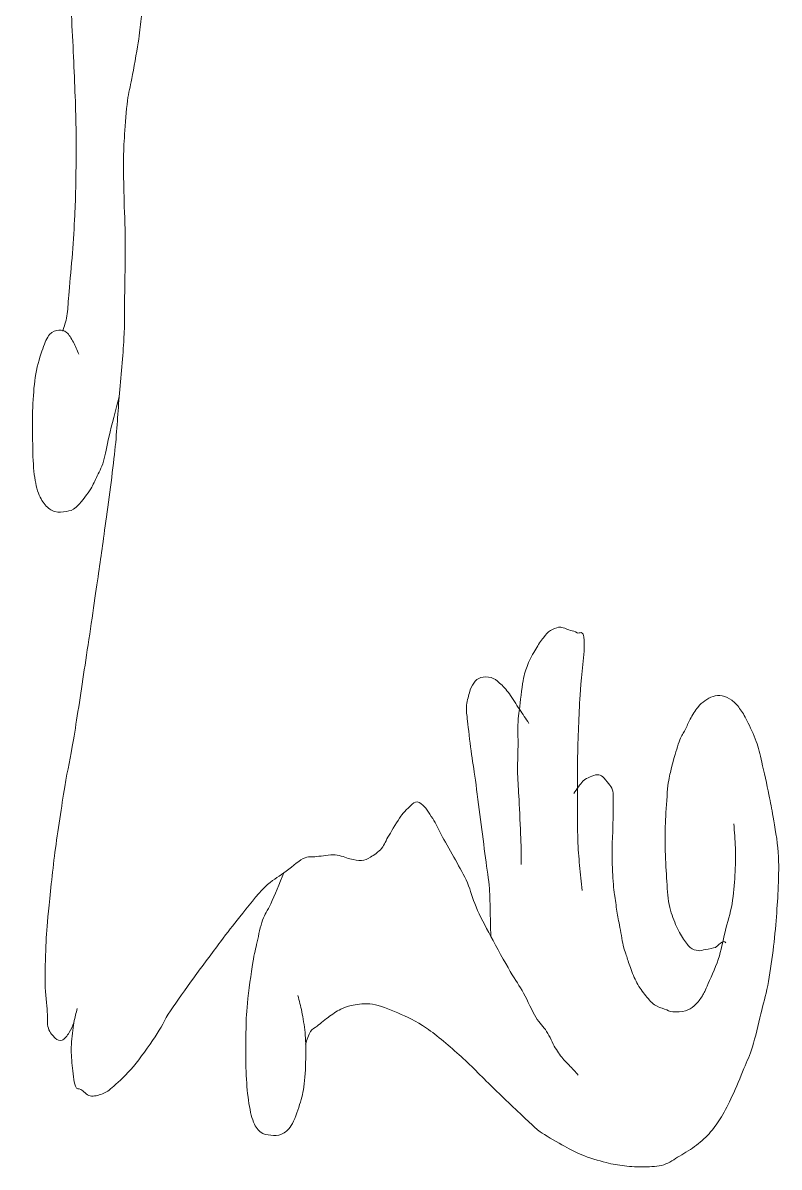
# Model space of a CAD drawing. Header units: millimetres. Extents: x -244 to 210, y -105 to 169.
# Drawn here: x -65.27 to -47.14, y 30.7 to 58.15 of the extents above; entities that cross this region are included whole.
import ezdxf

# ---------------------------------------------------------------- set-up
doc = ezdxf.new("R2010")
doc.units = ezdxf.units.MM
doc.header["$MEASUREMENT"] = 0
doc.layers.add('Camada 1', color=7, linetype='Continuous')

msp = doc.modelspace()

# ---------------------------------------------------------------- linework, layer by layer
at = {"layer": 'Camada 1', "color": 250, "lineweight": 9}
for points, knots in [([(-63.4919, 81.3057), (-63.4513, 81.1402), (-63.524, 80.6637), (-63.527, 80.5458), (-63.527, 80.5458), (-63.53, 80.4279), (-63.5404, 80.0479), (-63.5448, 79.8383), (-63.5448, 79.8383), (-63.5493, 79.6286), (-63.5566, 79.4766), (-63.5539, 79.288), (-63.5539, 79.288), (-63.5512, 79.0994), (-63.5457, 78.901), (-63.5284, 78.7115), (-63.5284, 78.7115), (-63.5111, 78.522), (-63.4841, 78.3496), (-63.451, 78.1613), (-63.451, 78.1613), (-63.4179, 77.9729), (-63.3783, 77.7567), (-63.3304, 77.5848), (-63.3304, 77.5848), (-63.2826, 77.4129), (-63.2318, 77.2429), (-63.1665, 77.1393), (-63.1665, 77.1393), (-63.1012, 77.0358), (-63.0269, 77.0258), (-62.9505, 76.9821), (-62.9505, 76.9821), (-62.8741, 76.9384), (-62.7854, 76.886), (-62.7086, 76.8773), (-62.7086, 76.8773), (-62.6318, 76.8685), (-62.569, 76.8948), (-62.4924, 76.9297), (-62.4924, 76.9297), (-62.4159, 76.9646), (-62.3133, 77.0214), (-62.2503, 77.0869), (-62.2503, 77.0869), (-62.1872, 77.1524), (-62.1543, 77.2458), (-62.1184, 77.3185), (-62.1184, 77.3185), (-62.0826, 77.3913), (-62.0742, 77.4181), (-62.0358, 77.5222), (-62.0358, 77.5222), (-61.9973, 77.6262), (-61.9263, 77.8045), (-61.8879, 77.9426), (-61.8879, 77.9426), (-61.8494, 78.0806), (-61.8348, 78.2162), (-61.8072, 78.3432), (-61.8072, 78.3432), (-61.7796, 78.4702), (-61.7521, 78.5541), (-61.7223, 78.7044), (-61.7223, 78.7044), (-61.6925, 78.8547), (-61.6532, 79.065), (-61.6287, 79.2431), (-61.6287, 79.2431), (-61.6043, 79.4212), (-61.5909, 79.5822), (-61.5762, 79.7685), (-61.5762, 79.7685), (-61.5616, 79.9548), (-61.5477, 80.1488), (-61.5411, 80.3596), (-61.5411, 80.3596), (-61.5344, 80.5704), (-61.5313, 80.8011), (-61.5362, 81.0296), (-61.5362, 81.0296), (-61.5411, 81.2581), (-61.5539, 81.5148), (-61.5704, 81.7259), (-61.5704, 81.7259), (-61.587, 81.9369), (-61.6077, 82.104), (-61.6351, 82.2907), (-61.6351, 82.2907), (-61.6625, 82.4774), (-61.6912, 82.6406), (-61.7345, 82.8424), (-61.7345, 82.8424), (-61.7779, 83.0442), (-61.8401, 83.3206), (-61.8947, 83.4993), (-61.8947, 83.4993), (-61.9492, 83.6779), (-61.9892, 83.753), (-62.0594, 83.9064), (-62.0594, 83.9064), (-62.1295, 84.0598), (-62.2428, 84.2809), (-62.3151, 84.4188), (-62.3151, 84.4188), (-62.3874, 84.5568), (-62.4167, 84.6195), (-62.4929, 84.734), (-62.4929, 84.734), (-62.5691, 84.8486), (-62.6785, 85.042), (-62.7715, 85.1052), (-62.7715, 85.1052), (-62.8646, 85.1683), (-62.9542, 85.1271), (-63.0395, 85.1052), (-63.0395, 85.1052), (-63.1248, 85.0833), (-63.1965, 85.0354), (-63.2816, 84.9742), (-63.2816, 84.9742), (-63.3668, 84.9129), (-63.4587, 84.8434), (-63.5498, 84.7383), (-63.5498, 84.7383), (-63.6409, 84.6332), (-63.7426, 84.4944), (-63.8267, 84.3453), (-63.8267, 84.3453), (-63.9108, 84.1962), (-63.971, 84.0308), (-64.0518, 83.8474), (-64.0518, 83.8474), (-64.1326, 83.664), (-64.239, 83.4512), (-64.3116, 83.2447), (-64.3116, 83.2447), (-64.3842, 83.0382), (-64.4199, 82.8604), (-64.485, 82.6158), (-64.485, 82.6158), (-64.55, 82.3713), (-64.638, 82.0484), (-64.7017, 81.7773), (-64.7017, 81.7773), (-64.7653, 81.5062), (-64.8187, 81.2537), (-64.8665, 80.9912), (-64.8665, 80.9912), (-64.9143, 80.7287), (-64.9504, 80.5072), (-64.9881, 80.2051), (-64.9881, 80.2051), (-65.0259, 79.9031), (-65.0606, 79.5591), (-65.0926, 79.1832), (-65.0926, 79.1832), (-65.1246, 78.8073), (-65.1538, 78.349), (-65.18, 77.9516), (-65.18, 77.9516), (-65.2062, 77.5542), (-65.2353, 77.2233), (-65.25, 76.7987), (-65.25, 76.7987), (-65.2648, 76.374), (-65.2666, 75.8861), (-65.2684, 75.4099), (-65.2684, 75.4099), (-65.2702, 74.9337), (-65.2662, 74.4099), (-65.2608, 73.9425), (-65.2608, 73.9425), (-65.2554, 73.4751), (-65.2499, 73.1215), (-65.2359, 72.6061), (-65.2359, 72.6061), (-65.2219, 72.0907), (-65.1979, 71.3529), (-65.1767, 70.8505), (-65.1767, 70.8505), (-65.1555, 70.3481), (-65.1369, 70.0731), (-65.1085, 69.5927), (-65.1085, 69.5927), (-65.08, 69.1123), (-65.0374, 68.3964), (-65.006, 67.9681), (-65.006, 67.9681), (-64.9746, 67.5398), (-64.9775, 67.6013), (-64.9203, 67.0248), (-64.9203, 67.0248), (-64.8631, 66.4483), (-64.7486, 65.3347), (-64.6628, 64.5092), (-64.6628, 64.5092), (-64.577, 63.6838), (-64.4854, 62.8979), (-64.4053, 62.0723), (-64.4053, 62.0723), (-64.3253, 61.2468), (-64.2396, 60.3262), (-64.1825, 59.5568), (-64.1825, 59.5568), (-64.1254, 58.7874), (-64.0943, 58.1158), (-64.063, 57.4605), (-64.063, 57.4605), (-64.0318, 56.8052), (-64.005, 56.1689), (-63.9953, 55.6263), (-63.9953, 55.6263), (-63.9856, 55.0836), (-63.9989, 54.5784), (-64.005, 54.2113), (-64.005, 54.2113), (-64.011, 53.8442), (-64.0169, 53.7094), (-64.0315, 53.4252), (-64.0315, 53.4252), (-64.0461, 53.141), (-64.0694, 52.8095), (-64.0927, 52.5081), (-64.0927, 52.5081), (-64.116, 52.2066), (-64.1508, 51.8486), (-64.1712, 51.6171), (-64.1712, 51.6171), (-64.1915, 51.3857), (-64.1904, 51.2668), (-64.2148, 51.1193), (-64.2148, 51.1193), (-64.2392, 50.9718), (-64.2812, 50.8747), (-64.3145, 50.7524)], [0, 0, 0, 0, 0.0166667, 0.0166667, 0.0166667, 0.0166667, 0.0333333, 0.0333333, 0.0333333, 0.0333333, 0.05, 0.05, 0.05, 0.05, 0.0666667, 0.0666667, 0.0666667, 0.0666667, 0.0833333, 0.0833333, 0.0833333, 0.0833333, 0.1, 0.1, 0.1, 0.1, 0.1166667, 0.1166667, 0.1166667, 0.1166667, 0.1333333, 0.1333333, 0.1333333, 0.1333333, 0.15, 0.15, 0.15, 0.15, 0.1666667, 0.1666667, 0.1666667, 0.1666667, 0.1833333, 0.1833333, 0.1833333, 0.1833333, 0.2, 0.2, 0.2, 0.2, 0.2166667, 0.2166667, 0.2166667, 0.2166667, 0.2333333, 0.2333333, 0.2333333, 0.2333333, 0.25, 0.25, 0.25, 0.25, 0.2666667, 0.2666667, 0.2666667, 0.2666667, 0.2833333, 0.2833333, 0.2833333, 0.2833333, 0.3, 0.3, 0.3, 0.3, 0.3166667, 0.3166667, 0.3166667, 0.3166667, 0.3333333, 0.3333333, 0.3333333, 0.3333333, 0.35, 0.35, 0.35, 0.35, 0.3666667, 0.3666667, 0.3666667, 0.3666667, 0.3833333, 0.3833333, 0.3833333, 0.3833333, 0.4, 0.4, 0.4, 0.4, 0.4166667, 0.4166667, 0.4166667, 0.4166667, 0.4333333, 0.4333333, 0.4333333, 0.4333333, 0.45, 0.45, 0.45, 0.45, 0.4666667, 0.4666667, 0.4666667, 0.4666667, 0.4833333, 0.4833333, 0.4833333, 0.4833333, 0.5, 0.5, 0.5, 0.5, 0.5166667, 0.5166667, 0.5166667, 0.5166667, 0.5333333, 0.5333333, 0.5333333, 0.5333333, 0.55, 0.55, 0.55, 0.55, 0.5666667, 0.5666667, 0.5666667, 0.5666667, 0.5833333, 0.5833333, 0.5833333, 0.5833333, 0.6, 0.6, 0.6, 0.6, 0.6166667, 0.6166667, 0.6166667, 0.6166667, 0.6333333, 0.6333333, 0.6333333, 0.6333333, 0.65, 0.65, 0.65, 0.65, 0.6666667, 0.6666667, 0.6666667, 0.6666667, 0.6833333, 0.6833333, 0.6833333, 0.6833333, 0.7, 0.7, 0.7, 0.7, 0.7166667, 0.7166667, 0.7166667, 0.7166667, 0.7333333, 0.7333333, 0.7333333, 0.7333333, 0.75, 0.75, 0.75, 0.75, 0.7666667, 0.7666667, 0.7666667, 0.7666667, 0.7833333, 0.7833333, 0.7833333, 0.7833333, 0.8, 0.8, 0.8, 0.8, 0.8166667, 0.8166667, 0.8166667, 0.8166667, 0.8333333, 0.8333333, 0.8333333, 0.8333333, 0.85, 0.85, 0.85, 0.85, 0.8666667, 0.8666667, 0.8666667, 0.8666667, 0.8833333, 0.8833333, 0.8833333, 0.8833333, 0.9, 0.9, 0.9, 0.9, 0.9166667, 0.9166667, 0.9166667, 0.9166667, 0.9333333, 0.9333333, 0.9333333, 0.9333333, 0.95, 0.95, 0.95, 0.95, 0.9666667, 0.9666667, 0.9666667, 0.9666667, 1, 1, 1, 1]), ([(-64.046, 34.1656), (-64.0835, 34.087), (-64.1106, 34.0002), (-64.1586, 33.9298), (-64.1586, 33.9298), (-64.2066, 33.8594), (-64.274, 33.7687), (-64.3316, 33.7464), (-64.3316, 33.7464), (-64.3892, 33.7241), (-64.4403, 33.7501), (-64.4958, 33.7988), (-64.4958, 33.7988), (-64.5513, 33.8475), (-64.6246, 33.9177), (-64.6598, 34.0346), (-64.6598, 34.0346), (-64.6951, 34.1515), (-64.6727, 34.2486), (-64.6855, 34.4277), (-64.6855, 34.4277), (-64.6983, 34.6067), (-64.7312, 34.8443), (-64.7368, 35.109), (-64.7368, 35.109), (-64.7425, 35.3736), (-64.7321, 35.7108), (-64.7189, 35.9999), (-64.7189, 35.9999), (-64.7057, 36.289), (-64.6941, 36.4623), (-64.6577, 36.8384), (-64.6577, 36.8384), (-64.6214, 37.2144), (-64.5664, 37.7549), (-64.5011, 38.2534), (-64.5011, 38.2534), (-64.4358, 38.7519), (-64.3404, 39.3754), (-64.2665, 39.8256), (-64.2665, 39.8256), (-64.1926, 40.2758), (-64.1364, 40.4848), (-64.0582, 40.9523), (-64.0582, 40.9523), (-63.98, 41.4199), (-63.8888, 42.0267), (-63.7976, 42.6294), (-63.7976, 42.6294), (-63.7064, 43.232), (-63.592, 44.0094), (-63.5109, 44.5684), (-63.5109, 44.5684), (-63.4298, 45.1274), (-63.3837, 45.4458), (-63.311, 45.9834), (-63.311, 45.9834), (-63.2383, 46.521), (-63.1332, 47.2601), (-63.0749, 47.7939), (-63.0749, 47.7939), (-63.0166, 48.3278), (-62.9996, 48.7157), (-62.9617, 49.1794), (-62.9617, 49.1794), (-62.9239, 49.643), (-62.8697, 50.1764), (-62.8477, 50.5756), (-62.8477, 50.5756), (-62.8257, 50.9748), (-62.8356, 51.1765), (-62.8304, 51.5647), (-62.8304, 51.5647), (-62.8252, 51.9528), (-62.8138, 52.5011), (-62.8164, 52.9045), (-62.8164, 52.9045), (-62.819, 53.308), (-62.839, 53.6621), (-62.846, 53.9818), (-62.846, 53.9818), (-62.853, 54.3014), (-62.8607, 54.5721), (-62.8584, 54.8225), (-62.8584, 54.8225), (-62.856, 55.0729), (-62.848, 55.2358), (-62.8318, 55.4793), (-62.8318, 55.4793), (-62.8157, 55.7229), (-62.7911, 56.0554), (-62.7618, 56.2807), (-62.7618, 56.2807), (-62.7324, 56.506), (-62.6996, 56.5876), (-62.6572, 56.8192), (-62.6572, 56.8192), (-62.6147, 57.0509), (-62.5437, 57.4317), (-62.5069, 57.6701), (-62.5069, 57.6701), (-62.4702, 57.9085), (-62.4562, 58.0674), (-62.4374, 58.2466), (-62.4374, 58.2466), (-62.4185, 58.4258), (-62.3968, 58.5663), (-62.3938, 58.7445), (-62.3938, 58.7445), (-62.3907, 58.9227), (-62.3947, 59.0698), (-62.4193, 59.2948), (-62.4193, 59.2948), (-62.4438, 59.5197), (-62.498, 59.8446), (-62.5397, 60.0809), (-62.5397, 60.0809), (-62.5814, 60.3171), (-62.6172, 60.4477), (-62.6689, 60.7097), (-62.6689, 60.7097), (-62.7206, 60.9718), (-62.7894, 61.3517), (-62.8497, 61.6531), (-62.8497, 61.6531), (-62.91, 61.9544), (-62.9686, 62.2679), (-63.0306, 62.5178), (-63.0306, 62.5178), (-63.0926, 62.7677), (-63.1497, 62.8619), (-63.2203, 63.1467), (-63.2203, 63.1467), (-63.2909, 63.4314), (-63.3682, 63.806), (-63.4529, 64.221), (-63.4529, 64.221), (-63.5376, 64.636), (-63.6538, 65.2386), (-63.7284, 65.636), (-63.7284, 65.636), (-63.803, 66.0334), (-63.8403, 66.2952), (-63.9006, 66.6055), (-63.9006, 66.6055), (-63.9609, 66.9158), (-64.0397, 67.216), (-64.0901, 67.4964), (-64.0901, 67.4964), (-64.1404, 67.7769), (-64.1616, 68.0461), (-64.2018, 68.2825), (-64.2018, 68.2825), (-64.2421, 68.519), (-64.2937, 68.7014), (-64.331, 68.9114), (-64.331, 68.9114), (-64.3684, 69.1214), (-64.397, 69.3173), (-64.4256, 69.5403), (-64.4256, 69.5403), (-64.4543, 69.7634), (-64.4829, 70.0731), (-64.5029, 70.2478), (-64.5029, 70.2478), (-64.523, 70.4225), (-64.5316, 70.4749), (-64.5459, 70.5885)], [0, 0, 0, 0, 0.0232558, 0.0232558, 0.0232558, 0.0232558, 0.0465116, 0.0465116, 0.0465116, 0.0465116, 0.0697674, 0.0697674, 0.0697674, 0.0697674, 0.0930233, 0.0930233, 0.0930233, 0.0930233, 0.1162791, 0.1162791, 0.1162791, 0.1162791, 0.1395349, 0.1395349, 0.1395349, 0.1395349, 0.1627907, 0.1627907, 0.1627907, 0.1627907, 0.1860465, 0.1860465, 0.1860465, 0.1860465, 0.2093023, 0.2093023, 0.2093023, 0.2093023, 0.2325581, 0.2325581, 0.2325581, 0.2325581, 0.255814, 0.255814, 0.255814, 0.255814, 0.2790698, 0.2790698, 0.2790698, 0.2790698, 0.3023256, 0.3023256, 0.3023256, 0.3023256, 0.3255814, 0.3255814, 0.3255814, 0.3255814, 0.3488372, 0.3488372, 0.3488372, 0.3488372, 0.372093, 0.372093, 0.372093, 0.372093, 0.3953488, 0.3953488, 0.3953488, 0.3953488, 0.4186047, 0.4186047, 0.4186047, 0.4186047, 0.4418605, 0.4418605, 0.4418605, 0.4418605, 0.4651163, 0.4651163, 0.4651163, 0.4651163, 0.4883721, 0.4883721, 0.4883721, 0.4883721, 0.5116279, 0.5116279, 0.5116279, 0.5116279, 0.5348837, 0.5348837, 0.5348837, 0.5348837, 0.5581395, 0.5581395, 0.5581395, 0.5581395, 0.5813953, 0.5813953, 0.5813953, 0.5813953, 0.6046512, 0.6046512, 0.6046512, 0.6046512, 0.627907, 0.627907, 0.627907, 0.627907, 0.6511628, 0.6511628, 0.6511628, 0.6511628, 0.6744186, 0.6744186, 0.6744186, 0.6744186, 0.6976744, 0.6976744, 0.6976744, 0.6976744, 0.7209302, 0.7209302, 0.7209302, 0.7209302, 0.744186, 0.744186, 0.744186, 0.744186, 0.7674419, 0.7674419, 0.7674419, 0.7674419, 0.7906977, 0.7906977, 0.7906977, 0.7906977, 0.8139535, 0.8139535, 0.8139535, 0.8139535, 0.8372093, 0.8372093, 0.8372093, 0.8372093, 0.8604651, 0.8604651, 0.8604651, 0.8604651, 0.8837209, 0.8837209, 0.8837209, 0.8837209, 0.9069767, 0.9069767, 0.9069767, 0.9069767, 0.9302326, 0.9302326, 0.9302326, 0.9302326, 0.9534884, 0.9534884, 0.9534884, 0.9534884, 1, 1, 1, 1]), ([(-63.9302, 50.2022), (-63.9734, 50.2982), (-64.0105, 50.4027), (-64.0597, 50.4904), (-64.0597, 50.4904), (-64.1088, 50.5781), (-64.1652, 50.6775), (-64.2237, 50.7262), (-64.2237, 50.7262), (-64.2822, 50.775), (-64.337, 50.7874), (-64.4052, 50.7786), (-64.4052, 50.7786), (-64.4734, 50.7699), (-64.5635, 50.7499), (-64.63, 50.6738), (-64.63, 50.6738), (-64.6966, 50.5977), (-64.7391, 50.4919), (-64.7945, 50.3332), (-64.7945, 50.3332), (-64.8499, 50.1745), (-64.9194, 49.9533), (-64.9592, 49.7305), (-64.9592, 49.7305), (-64.9991, 49.5077), (-65.0156, 49.274), (-65.0289, 49.023), (-65.0289, 49.023), (-65.0422, 48.772), (-65.0408, 48.4951), (-65.0381, 48.2369), (-65.0381, 48.2369), (-65.0355, 47.9787), (-65.0331, 47.6993), (-65.0128, 47.477), (-65.0128, 47.477), (-64.9924, 47.2547), (-64.9658, 47.0806), (-64.9181, 46.9267), (-64.9181, 46.9267), (-64.8704, 46.7729), (-64.8069, 46.6702), (-64.7368, 46.5861), (-64.7368, 46.5861), (-64.6668, 46.5019), (-64.589, 46.4552), (-64.5036, 46.4289), (-64.5036, 46.4289), (-64.4181, 46.4025), (-64.3122, 46.4114), (-64.227, 46.4289), (-64.227, 46.4289), (-64.1417, 46.4463), (-64.0864, 46.4501), (-63.9935, 46.5337), (-63.9935, 46.5337), (-63.9006, 46.6172), (-63.7544, 46.8084), (-63.6734, 46.9267), (-63.6734, 46.9267), (-63.5923, 47.045), (-63.5652, 47.1232), (-63.5089, 47.2412), (-63.5089, 47.2412), (-63.4526, 47.3592), (-63.387, 47.4658), (-63.3357, 47.6342), (-63.3357, 47.6342), (-63.2844, 47.8027), (-63.268, 47.9792), (-63.2056, 48.2369), (-63.2056, 48.2369), (-63.1432, 48.4946), (-63.043, 48.8652), (-62.9617, 49.1794)], [0, 0, 0, 0, 0.05, 0.05, 0.05, 0.05, 0.1, 0.1, 0.1, 0.1, 0.15, 0.15, 0.15, 0.15, 0.2, 0.2, 0.2, 0.2, 0.25, 0.25, 0.25, 0.25, 0.3, 0.3, 0.3, 0.3, 0.35, 0.35, 0.35, 0.35, 0.4, 0.4, 0.4, 0.4, 0.45, 0.45, 0.45, 0.45, 0.5, 0.5, 0.5, 0.5, 0.55, 0.55, 0.55, 0.55, 0.6, 0.6, 0.6, 0.6, 0.65, 0.65, 0.65, 0.65, 0.7, 0.7, 0.7, 0.7, 0.75, 0.75, 0.75, 0.75, 0.8, 0.8, 0.8, 0.8, 0.85, 0.85, 0.85, 0.85, 0.9, 0.9, 0.9, 0.9, 1, 1, 1, 1]), ([(-53.3244, 37.9651), (-53.3272, 38.1748), (-53.3242, 38.336), (-53.3326, 38.594), (-53.3326, 38.594), (-53.3411, 38.852), (-53.3624, 39.2535), (-53.3751, 39.5111), (-53.3751, 39.5111), (-53.3879, 39.7688), (-53.4051, 39.9249), (-53.4093, 40.14), (-53.4093, 40.14), (-53.4134, 40.3551), (-53.4017, 40.5899), (-53.4001, 40.7951), (-53.4001, 40.7951), (-53.3985, 41.0004), (-53.4056, 41.2213), (-53.3997, 41.3716), (-53.3997, 41.3716), (-53.3938, 41.5219), (-53.3852, 41.5201), (-53.3649, 41.686), (-53.3649, 41.686), (-53.3446, 41.852), (-53.3117, 42.1857), (-53.2779, 42.3673), (-53.2779, 42.3673), (-53.2442, 42.549), (-53.2163, 42.6326), (-53.1652, 42.7604), (-53.1652, 42.7604), (-53.1142, 42.8882), (-53.0371, 43.0201), (-52.9748, 43.1272), (-52.9748, 43.1272), (-52.9125, 43.2343), (-52.8505, 43.3279), (-52.7917, 43.4024), (-52.7917, 43.4024), (-52.7329, 43.477), (-52.6835, 43.5317), (-52.6226, 43.5735), (-52.6226, 43.5735), (-52.5616, 43.6153), (-52.479, 43.6415), (-52.4275, 43.6525), (-52.4275, 43.6525), (-52.3761, 43.6634), (-52.3625, 43.6525), (-52.3149, 43.6394), (-52.3149, 43.6394), (-52.2672, 43.6263), (-52.1964, 43.5932), (-52.1416, 43.5735), (-52.1416, 43.5735), (-52.0867, 43.5539), (-52.0408, 43.5605), (-51.9856, 43.5209), (-51.9856, 43.5209), (-51.9304, 43.4813), (-51.8297, 43.6272), (-51.8124, 43.3366), (-51.8124, 43.3366), (-51.7952, 43.046), (-51.8824, 42.4813), (-51.9043, 42.1522), (-51.9043, 42.1522), (-51.9262, 41.823), (-51.9329, 41.6324), (-51.9439, 41.3625), (-51.9439, 41.3625), (-51.9549, 41.0927), (-51.966, 40.8628), (-51.9705, 40.5335), (-51.9705, 40.5335), (-51.9751, 40.2041), (-51.972, 39.7161), (-51.9714, 39.3885), (-51.9714, 39.3885), (-51.9708, 39.0609), (-51.9748, 38.8103), (-51.9669, 38.5678), (-51.9669, 38.5678), (-51.959, 38.3254), (-51.9413, 38.1444), (-51.9241, 37.9389), (-51.9241, 37.9389), (-51.907, 37.7335), (-51.8841, 37.5372), (-51.8641, 37.3363)], [0, 0, 0, 0, 0.0416667, 0.0416667, 0.0416667, 0.0416667, 0.0833333, 0.0833333, 0.0833333, 0.0833333, 0.125, 0.125, 0.125, 0.125, 0.1666667, 0.1666667, 0.1666667, 0.1666667, 0.2083333, 0.2083333, 0.2083333, 0.2083333, 0.25, 0.25, 0.25, 0.25, 0.2916667, 0.2916667, 0.2916667, 0.2916667, 0.3333333, 0.3333333, 0.3333333, 0.3333333, 0.375, 0.375, 0.375, 0.375, 0.4166667, 0.4166667, 0.4166667, 0.4166667, 0.4583333, 0.4583333, 0.4583333, 0.4583333, 0.5, 0.5, 0.5, 0.5, 0.5416667, 0.5416667, 0.5416667, 0.5416667, 0.5833333, 0.5833333, 0.5833333, 0.5833333, 0.625, 0.625, 0.625, 0.625, 0.6666667, 0.6666667, 0.6666667, 0.6666667, 0.7083333, 0.7083333, 0.7083333, 0.7083333, 0.75, 0.75, 0.75, 0.75, 0.7916667, 0.7916667, 0.7916667, 0.7916667, 0.8333333, 0.8333333, 0.8333333, 0.8333333, 0.875, 0.875, 0.875, 0.875, 0.9166667, 0.9166667, 0.9166667, 0.9166667, 1, 1, 1, 1]), ([(-53.1404, 41.3454), (-53.2152, 41.4589), (-53.2872, 41.5681), (-53.3649, 41.686), (-53.3649, 41.686), (-53.4426, 41.8039), (-53.5274, 41.948), (-53.6066, 42.0529), (-53.6066, 42.0529), (-53.6859, 42.1578), (-53.7662, 42.2493), (-53.8398, 42.3149), (-53.8398, 42.3149), (-53.9134, 42.3806), (-53.9719, 42.424), (-54.0472, 42.4459), (-54.0472, 42.4459), (-54.1225, 42.4678), (-54.2196, 42.4679), (-54.2892, 42.4459), (-54.2892, 42.4459), (-54.3589, 42.4239), (-54.4151, 42.3772), (-54.4622, 42.3149), (-54.4622, 42.3149), (-54.5092, 42.2526), (-54.5367, 42.1769), (-54.5661, 42.0791), (-54.5661, 42.0791), (-54.5955, 41.9813), (-54.6277, 41.8611), (-54.6355, 41.7384), (-54.6355, 41.7384), (-54.6434, 41.6158), (-54.6285, 41.5727), (-54.6098, 41.3978), (-54.6098, 41.3978), (-54.5912, 41.2229), (-54.5554, 40.9261), (-54.5239, 40.6903), (-54.5239, 40.6903), (-54.4924, 40.4545), (-54.458, 40.2579), (-54.4207, 39.9828), (-54.4207, 39.9828), (-54.3835, 39.7077), (-54.3405, 39.3496), (-54.3004, 39.0395), (-54.3004, 39.0395), (-54.2603, 38.7294), (-54.2159, 38.3975), (-54.1801, 38.1224), (-54.1801, 38.1224), (-54.1443, 37.8472), (-54.1043, 37.5956), (-54.0856, 37.3887), (-54.0856, 37.3887), (-54.0669, 37.1817), (-54.0743, 37.083), (-54.0687, 36.8908), (-54.0687, 36.8908), (-54.063, 36.6986), (-54.0575, 36.4541), (-54.0519, 36.2357)], [0, 0, 0, 0, 0.0588235, 0.0588235, 0.0588235, 0.0588235, 0.1176471, 0.1176471, 0.1176471, 0.1176471, 0.1764706, 0.1764706, 0.1764706, 0.1764706, 0.2352941, 0.2352941, 0.2352941, 0.2352941, 0.2941176, 0.2941176, 0.2941176, 0.2941176, 0.3529412, 0.3529412, 0.3529412, 0.3529412, 0.4117647, 0.4117647, 0.4117647, 0.4117647, 0.4705882, 0.4705882, 0.4705882, 0.4705882, 0.5294118, 0.5294118, 0.5294118, 0.5294118, 0.5882353, 0.5882353, 0.5882353, 0.5882353, 0.6470588, 0.6470588, 0.6470588, 0.6470588, 0.7058824, 0.7058824, 0.7058824, 0.7058824, 0.7647059, 0.7647059, 0.7647059, 0.7647059, 0.8235294, 0.8235294, 0.8235294, 0.8235294, 0.8823529, 0.8823529, 0.8823529, 0.8823529, 1, 1, 1, 1]), ([(-48.416, 36.0785), (-48.4705, 36.2018), (-48.6279, 35.9824), (-48.6668, 35.9737), (-48.6668, 35.9737), (-48.7057, 35.9649), (-48.831, 35.9344), (-48.9002, 35.9213), (-48.9002, 35.9213), (-48.9694, 35.9082), (-49.0195, 35.8863), (-49.0817, 35.8951), (-49.0817, 35.8951), (-49.1439, 35.9038), (-49.2094, 35.9208), (-49.2719, 35.9737), (-49.2719, 35.9737), (-49.3343, 36.0266), (-49.3912, 36.1087), (-49.4532, 36.2095), (-49.4532, 36.2095), (-49.5153, 36.3103), (-49.5865, 36.4309), (-49.6431, 36.5764), (-49.6431, 36.5764), (-49.6997, 36.7218), (-49.7557, 36.8761), (-49.7897, 37.0742), (-49.7897, 37.0742), (-49.8237, 37.2724), (-49.8268, 37.4976), (-49.841, 37.7293), (-49.841, 37.7293), (-49.8553, 37.961), (-49.8724, 38.2301), (-49.8751, 38.463), (-49.8751, 38.463), (-49.8778, 38.6959), (-49.869, 38.8862), (-49.8573, 39.1181), (-49.8573, 39.1181), (-49.8456, 39.35), (-49.8266, 39.6609), (-49.8049, 39.8518), (-49.8049, 39.8518), (-49.7831, 40.0427), (-49.7522, 40.1425), (-49.7282, 40.251), (-49.7282, 40.251), (-49.7041, 40.3595), (-49.6952, 40.3848), (-49.6608, 40.5011), (-49.6608, 40.5011), (-49.6264, 40.6174), (-49.5674, 40.8325), (-49.5218, 40.9485), (-49.5218, 40.9485), (-49.4762, 41.0646), (-49.4314, 41.1086), (-49.3894, 41.192), (-49.3894, 41.192), (-49.3475, 41.2754), (-49.3197, 41.3586), (-49.2701, 41.4486), (-49.2701, 41.4486), (-49.2204, 41.5386), (-49.151, 41.6573), (-49.0922, 41.731), (-49.0922, 41.731), (-49.0334, 41.8047), (-48.9802, 41.845), (-48.9187, 41.889), (-48.9187, 41.889), (-48.8572, 41.9329), (-48.7932, 41.9745), (-48.7236, 41.9942), (-48.7236, 41.9942), (-48.6541, 42.014), (-48.578, 42.0228), (-48.5026, 42.0074), (-48.5026, 42.0074), (-48.4272, 41.9921), (-48.3426, 41.9527), (-48.273, 41.9021), (-48.273, 41.9021), (-48.2034, 41.8515), (-48.1483, 41.7884), (-48.0868, 41.7047), (-48.0868, 41.7047), (-48.0253, 41.6211), (-47.9715, 41.534), (-47.9051, 41.4021), (-47.9051, 41.4021), (-47.8386, 41.2702), (-47.7475, 41.0809), (-47.6887, 40.9151), (-47.6887, 40.9151), (-47.6299, 40.7494), (-47.6052, 40.628), (-47.5548, 40.415), (-47.5548, 40.415), (-47.5043, 40.202), (-47.4317, 39.858), (-47.3864, 39.6386), (-47.3864, 39.6386), (-47.341, 39.4192), (-47.3204, 39.3302), (-47.2828, 39.099), (-47.2828, 39.099), (-47.2452, 38.8678), (-47.1816, 38.5356), (-47.161, 38.2534), (-47.161, 38.2534), (-47.1403, 37.9711), (-47.1542, 37.6997), (-47.1616, 37.4411), (-47.1616, 37.4411), (-47.169, 37.1825), (-47.185, 36.9654), (-47.2054, 36.7074), (-47.2054, 36.7074), (-47.2257, 36.4494), (-47.2489, 36.171), (-47.2838, 35.8951), (-47.2838, 35.8951), (-47.3187, 35.6192), (-47.3647, 35.311), (-47.4141, 35.0566), (-47.4141, 35.0566), (-47.4634, 34.8021), (-47.5181, 34.6198), (-47.5788, 34.3753), (-47.5788, 34.3753), (-47.6395, 34.1307), (-47.7099, 33.8088), (-47.7782, 33.5892), (-47.7782, 33.5892), (-47.8465, 33.3696), (-47.9052, 33.2616), (-47.9861, 33.0651), (-47.9861, 33.0651), (-48.0669, 32.8686), (-48.1736, 32.6023), (-48.2632, 32.41), (-48.2632, 32.41), (-48.3527, 32.2177), (-48.4362, 32.0565), (-48.5229, 31.9121), (-48.5229, 31.9121), (-48.6096, 31.7678), (-48.6828, 31.6591), (-48.7825, 31.5453), (-48.7825, 31.5453), (-48.8822, 31.4315), (-48.9958, 31.327), (-49.1198, 31.2309), (-49.1198, 31.2309), (-49.2439, 31.1347), (-49.3951, 31.0474), (-49.5263, 30.9688), (-49.5263, 30.9688), (-49.6575, 30.8902), (-49.7667, 30.8029), (-49.9068, 30.7592), (-49.9068, 30.7592), (-50.0469, 30.7154), (-50.2079, 30.7111), (-50.365, 30.7068), (-50.365, 30.7068), (-50.5221, 30.7024), (-50.6949, 30.7155), (-50.849, 30.733), (-50.849, 30.733), (-51.0032, 30.7505), (-51.1198, 30.7679), (-51.2898, 30.8116), (-51.2898, 30.8116), (-51.4598, 30.8553), (-51.7032, 30.9295), (-51.8688, 30.995), (-51.8688, 30.995), (-52.0345, 31.0605), (-52.1252, 31.1173), (-52.2836, 31.2046), (-52.2836, 31.2046), (-52.442, 31.292), (-52.6781, 31.423), (-52.8193, 31.5191), (-52.8193, 31.5191), (-52.9605, 31.6152), (-52.9403, 31.6064), (-53.1303, 31.7811), (-53.1303, 31.7811), (-53.3203, 31.9558), (-53.6874, 32.3052), (-53.9595, 32.5672), (-53.9595, 32.5672), (-54.2316, 32.8293), (-54.4907, 33.1088), (-54.7628, 33.3533), (-54.7628, 33.3533), (-55.035, 33.5979), (-55.3385, 33.8598), (-55.5922, 34.0346), (-55.5922, 34.0346), (-55.8459, 34.2095), (-56.0673, 34.3054), (-56.2834, 34.4015), (-56.2834, 34.4015), (-56.4995, 34.4975), (-56.7094, 34.5805), (-56.8884, 34.6111), (-56.8884, 34.6111), (-57.0673, 34.6417), (-57.234, 34.6024), (-57.3552, 34.5849), (-57.3552, 34.5849), (-57.4763, 34.5674), (-57.5208, 34.55), (-57.6145, 34.5063), (-57.6145, 34.5063), (-57.7083, 34.4626), (-57.8178, 34.3927), (-57.9172, 34.3229), (-57.9172, 34.3229), (-58.0167, 34.253), (-58.1349, 34.1482), (-58.2113, 34.087), (-58.2113, 34.087), (-58.2877, 34.0259), (-58.3269, 34.0297), (-58.3756, 33.956), (-58.3756, 33.956), (-58.4243, 33.8823), (-58.4565, 33.7551), (-58.4969, 33.6547)], [0, 0, 0, 0, 0.0166667, 0.0166667, 0.0166667, 0.0166667, 0.0333333, 0.0333333, 0.0333333, 0.0333333, 0.05, 0.05, 0.05, 0.05, 0.0666667, 0.0666667, 0.0666667, 0.0666667, 0.0833333, 0.0833333, 0.0833333, 0.0833333, 0.1, 0.1, 0.1, 0.1, 0.1166667, 0.1166667, 0.1166667, 0.1166667, 0.1333333, 0.1333333, 0.1333333, 0.1333333, 0.15, 0.15, 0.15, 0.15, 0.1666667, 0.1666667, 0.1666667, 0.1666667, 0.1833333, 0.1833333, 0.1833333, 0.1833333, 0.2, 0.2, 0.2, 0.2, 0.2166667, 0.2166667, 0.2166667, 0.2166667, 0.2333333, 0.2333333, 0.2333333, 0.2333333, 0.25, 0.25, 0.25, 0.25, 0.2666667, 0.2666667, 0.2666667, 0.2666667, 0.2833333, 0.2833333, 0.2833333, 0.2833333, 0.3, 0.3, 0.3, 0.3, 0.3166667, 0.3166667, 0.3166667, 0.3166667, 0.3333333, 0.3333333, 0.3333333, 0.3333333, 0.35, 0.35, 0.35, 0.35, 0.3666667, 0.3666667, 0.3666667, 0.3666667, 0.3833333, 0.3833333, 0.3833333, 0.3833333, 0.4, 0.4, 0.4, 0.4, 0.4166667, 0.4166667, 0.4166667, 0.4166667, 0.4333333, 0.4333333, 0.4333333, 0.4333333, 0.45, 0.45, 0.45, 0.45, 0.4666667, 0.4666667, 0.4666667, 0.4666667, 0.4833333, 0.4833333, 0.4833333, 0.4833333, 0.5, 0.5, 0.5, 0.5, 0.5166667, 0.5166667, 0.5166667, 0.5166667, 0.5333333, 0.5333333, 0.5333333, 0.5333333, 0.55, 0.55, 0.55, 0.55, 0.5666667, 0.5666667, 0.5666667, 0.5666667, 0.5833333, 0.5833333, 0.5833333, 0.5833333, 0.6, 0.6, 0.6, 0.6, 0.6166667, 0.6166667, 0.6166667, 0.6166667, 0.6333333, 0.6333333, 0.6333333, 0.6333333, 0.65, 0.65, 0.65, 0.65, 0.6666667, 0.6666667, 0.6666667, 0.6666667, 0.6833333, 0.6833333, 0.6833333, 0.6833333, 0.7, 0.7, 0.7, 0.7, 0.7166667, 0.7166667, 0.7166667, 0.7166667, 0.7333333, 0.7333333, 0.7333333, 0.7333333, 0.75, 0.75, 0.75, 0.75, 0.7666667, 0.7666667, 0.7666667, 0.7666667, 0.7833333, 0.7833333, 0.7833333, 0.7833333, 0.8, 0.8, 0.8, 0.8, 0.8166667, 0.8166667, 0.8166667, 0.8166667, 0.8333333, 0.8333333, 0.8333333, 0.8333333, 0.85, 0.85, 0.85, 0.85, 0.8666667, 0.8666667, 0.8666667, 0.8666667, 0.8833333, 0.8833333, 0.8833333, 0.8833333, 0.9, 0.9, 0.9, 0.9, 0.9166667, 0.9166667, 0.9166667, 0.9166667, 0.9333333, 0.9333333, 0.9333333, 0.9333333, 0.95, 0.95, 0.95, 0.95, 0.9666667, 0.9666667, 0.9666667, 0.9666667, 1, 1, 1, 1]), ([(-52.0611, 39.6684), (-51.989, 39.7644), (-51.91, 39.8908), (-51.8448, 39.9566), (-51.8448, 39.9566), (-51.7796, 40.0224), (-51.7295, 40.0352), (-51.6718, 40.0614), (-51.6718, 40.0614), (-51.6141, 40.0876), (-51.5497, 40.1138), (-51.4989, 40.1138), (-51.4989, 40.1138), (-51.4482, 40.1138), (-51.4142, 40.0965), (-51.3693, 40.0614), (-51.3693, 40.0614), (-51.3244, 40.0263), (-51.2715, 39.9611), (-51.2311, 39.9042), (-51.2311, 39.9042), (-51.1907, 39.8473), (-51.1486, 39.8395), (-51.1275, 39.7208), (-51.1275, 39.7208), (-51.1064, 39.6021), (-51.1191, 39.4328), (-51.1192, 39.2753), (-51.1192, 39.2753), (-51.1193, 39.1179), (-51.1238, 38.9521), (-51.1282, 38.7774), (-51.1282, 38.7774), (-51.1327, 38.6028), (-51.1475, 38.4303), (-51.1459, 38.2272), (-51.1459, 38.2272), (-51.1444, 38.0241), (-51.1282, 37.7229), (-51.1191, 37.5662), (-51.1191, 37.5662), (-51.1099, 37.4096), (-51.1051, 37.4029), (-51.0911, 37.2899), (-51.0911, 37.2899), (-51.0771, 37.1768), (-51.0555, 37.0191), (-51.0351, 36.8885), (-51.0351, 36.8885), (-51.0146, 36.7578), (-50.9944, 36.6504), (-50.9682, 36.5068), (-50.9682, 36.5068), (-50.9419, 36.3631), (-50.9036, 36.1422), (-50.8775, 36.0264), (-50.8775, 36.0264), (-50.8515, 35.9106), (-50.8386, 35.8981), (-50.8127, 35.8158), (-50.8127, 35.8158), (-50.7867, 35.7336), (-50.7623, 35.6413), (-50.7219, 35.5325), (-50.7219, 35.5325), (-50.6815, 35.4237), (-50.6299, 35.2787), (-50.5705, 35.164), (-50.5705, 35.164), (-50.5111, 35.0494), (-50.4408, 34.9427), (-50.3671, 34.8482), (-50.3671, 34.8482), (-50.2933, 34.7537), (-50.2094, 34.6575), (-50.1289, 34.5981), (-50.1289, 34.5981), (-50.0484, 34.5386), (-49.96, 34.5213), (-49.8863, 34.4928), (-49.8863, 34.4928), (-49.8127, 34.4643), (-49.7703, 34.4336), (-49.687, 34.427), (-49.687, 34.427), (-49.6038, 34.4205), (-49.4735, 34.4292), (-49.388, 34.4533), (-49.388, 34.4533), (-49.3025, 34.4775), (-49.2409, 34.5167), (-49.1756, 34.5718), (-49.1756, 34.5718), (-49.1102, 34.6269), (-49.0494, 34.703), (-48.9977, 34.7824), (-48.9977, 34.7824), (-48.9461, 34.8617), (-48.9342, 34.895), (-48.8675, 35.0456), (-48.8675, 35.0456), (-48.8008, 35.1961), (-48.6705, 35.4671), (-48.5978, 35.6854), (-48.5978, 35.6854), (-48.5251, 35.9038), (-48.4901, 36.1225), (-48.4352, 36.3452), (-48.4352, 36.3452), (-48.3803, 36.5679), (-48.3083, 36.7922), (-48.2683, 37.0218), (-48.2683, 37.0218), (-48.2284, 37.2514), (-48.2119, 37.4786), (-48.1987, 37.7031), (-48.1987, 37.7031), (-48.1854, 37.9276), (-48.1854, 38.1518), (-48.1895, 38.3582), (-48.1895, 38.3582), (-48.1937, 38.5645), (-48.2123, 38.7425), (-48.2237, 38.9347)], [0, 0, 0, 0, 0.03125, 0.03125, 0.03125, 0.03125, 0.0625, 0.0625, 0.0625, 0.0625, 0.09375, 0.09375, 0.09375, 0.09375, 0.125, 0.125, 0.125, 0.125, 0.15625, 0.15625, 0.15625, 0.15625, 0.1875, 0.1875, 0.1875, 0.1875, 0.21875, 0.21875, 0.21875, 0.21875, 0.25, 0.25, 0.25, 0.25, 0.28125, 0.28125, 0.28125, 0.28125, 0.3125, 0.3125, 0.3125, 0.3125, 0.34375, 0.34375, 0.34375, 0.34375, 0.375, 0.375, 0.375, 0.375, 0.40625, 0.40625, 0.40625, 0.40625, 0.4375, 0.4375, 0.4375, 0.4375, 0.46875, 0.46875, 0.46875, 0.46875, 0.5, 0.5, 0.5, 0.5, 0.53125, 0.53125, 0.53125, 0.53125, 0.5625, 0.5625, 0.5625, 0.5625, 0.59375, 0.59375, 0.59375, 0.59375, 0.625, 0.625, 0.625, 0.625, 0.65625, 0.65625, 0.65625, 0.65625, 0.6875, 0.6875, 0.6875, 0.6875, 0.71875, 0.71875, 0.71875, 0.71875, 0.75, 0.75, 0.75, 0.75, 0.78125, 0.78125, 0.78125, 0.78125, 0.8125, 0.8125, 0.8125, 0.8125, 0.84375, 0.84375, 0.84375, 0.84375, 0.875, 0.875, 0.875, 0.875, 0.90625, 0.90625, 0.90625, 0.90625, 0.9375, 0.9375, 0.9375, 0.9375, 1, 1, 1, 1]), ([(-59.0127, 37.7589), (-58.8597, 37.8725), (-58.6836, 38.0357), (-58.5519, 38.1014), (-58.5519, 38.1014), (-58.4201, 38.1671), (-58.3536, 38.1366), (-58.2255, 38.1515), (-58.2255, 38.1515), (-58.0975, 38.1664), (-57.9166, 38.1997), (-57.7835, 38.1909), (-57.7835, 38.1909), (-57.6504, 38.1822), (-57.5336, 38.1207), (-57.4282, 38.0988), (-57.4282, 38.0988), (-57.3228, 38.0769), (-57.2335, 38.0527), (-57.1509, 38.0592), (-57.1509, 38.0592), (-57.0683, 38.0658), (-57.0146, 38.0899), (-56.9342, 38.1383), (-56.9342, 38.1383), (-56.8538, 38.1866), (-56.744, 38.2603), (-56.6697, 38.3488), (-56.6697, 38.3488), (-56.5953, 38.4373), (-56.5683, 38.5365), (-56.4917, 38.6647), (-56.4917, 38.6647), (-56.4153, 38.7929), (-56.2894, 39.0073), (-56.2107, 39.1181), (-56.2107, 39.1181), (-56.132, 39.2288), (-56.0795, 39.2709), (-56.0204, 39.3277), (-56.0204, 39.3277), (-55.9613, 39.3845), (-55.9149, 39.4499), (-55.8561, 39.4588), (-55.8561, 39.4588), (-55.7972, 39.4676), (-55.7488, 39.4551), (-55.6746, 39.3801), (-55.6746, 39.3801), (-55.6004, 39.3052), (-55.4934, 39.1402), (-55.4156, 39.0133), (-55.4156, 39.0133), (-55.3377, 38.8864), (-55.2947, 38.7774), (-55.2084, 38.6202), (-55.2084, 38.6202), (-55.1221, 38.463), (-54.9969, 38.2534), (-54.8976, 38.07), (-54.8976, 38.07), (-54.7984, 37.8865), (-54.6951, 37.7082), (-54.6128, 37.5197), (-54.6128, 37.5197), (-54.5305, 37.3312), (-54.4995, 37.1578), (-54.4057, 36.9432), (-54.4057, 36.9432), (-54.312, 36.7286), (-54.1886, 36.4934), (-54.0519, 36.2357), (-54.0519, 36.2357), (-53.9151, 35.978), (-53.7166, 35.6243), (-53.5857, 35.3972), (-53.5857, 35.3972), (-53.4548, 35.1701), (-53.3685, 35.0567), (-53.2663, 34.8731), (-53.2663, 34.8731), (-53.164, 34.6896), (-53.0652, 34.45), (-52.9728, 34.2966), (-52.9728, 34.2966), (-52.8804, 34.1433), (-52.7916, 34.0786), (-52.7137, 33.956), (-52.7137, 33.956), (-52.6358, 33.8334), (-52.5757, 33.6767), (-52.5066, 33.563), (-52.5066, 33.563), (-52.4374, 33.4492), (-52.3728, 33.3621), (-52.2993, 33.2747), (-52.2993, 33.2747), (-52.2258, 33.1873), (-52.1237, 33.1), (-52.0661, 33.0389), (-52.0661, 33.0389), (-52.0086, 32.9777), (-51.9912, 32.9515), (-51.9539, 32.9078)], [0, 0, 0, 0, 0.037037, 0.037037, 0.037037, 0.037037, 0.0740741, 0.0740741, 0.0740741, 0.0740741, 0.1111111, 0.1111111, 0.1111111, 0.1111111, 0.1481481, 0.1481481, 0.1481481, 0.1481481, 0.1851852, 0.1851852, 0.1851852, 0.1851852, 0.2222222, 0.2222222, 0.2222222, 0.2222222, 0.2592593, 0.2592593, 0.2592593, 0.2592593, 0.2962963, 0.2962963, 0.2962963, 0.2962963, 0.3333333, 0.3333333, 0.3333333, 0.3333333, 0.3703704, 0.3703704, 0.3703704, 0.3703704, 0.4074074, 0.4074074, 0.4074074, 0.4074074, 0.4444444, 0.4444444, 0.4444444, 0.4444444, 0.4814815, 0.4814815, 0.4814815, 0.4814815, 0.5185185, 0.5185185, 0.5185185, 0.5185185, 0.5555556, 0.5555556, 0.5555556, 0.5555556, 0.5925926, 0.5925926, 0.5925926, 0.5925926, 0.6296296, 0.6296296, 0.6296296, 0.6296296, 0.6666667, 0.6666667, 0.6666667, 0.6666667, 0.7037037, 0.7037037, 0.7037037, 0.7037037, 0.7407407, 0.7407407, 0.7407407, 0.7407407, 0.7777778, 0.7777778, 0.7777778, 0.7777778, 0.8148148, 0.8148148, 0.8148148, 0.8148148, 0.8518519, 0.8518519, 0.8518519, 0.8518519, 0.8888889, 0.8888889, 0.8888889, 0.8888889, 0.9259259, 0.9259259, 0.9259259, 0.9259259, 1, 1, 1, 1]), ([(-63.9679, 34.5063), (-63.994, 34.3927), (-64.0227, 34.311), (-64.046, 34.1656), (-64.046, 34.1656), (-64.0693, 34.0203), (-64.0994, 33.8161), (-64.1069, 33.6416), (-64.1069, 33.6416), (-64.1144, 33.467), (-64.1059, 33.312), (-64.09, 33.1437), (-64.09, 33.1437), (-64.0741, 32.9754), (-64.0511, 32.753), (-64.0126, 32.6459), (-64.0126, 32.6459), (-63.9741, 32.5387), (-63.942, 32.6065), (-63.883, 32.5672), (-63.883, 32.5672), (-63.824, 32.528), (-63.7456, 32.4276), (-63.6583, 32.41), (-63.6583, 32.41), (-63.5711, 32.3924), (-63.4598, 32.4231), (-63.3644, 32.4624), (-63.3644, 32.4624), (-63.269, 32.5018), (-63.2118, 32.5366), (-63.0877, 32.6459), (-63.0877, 32.6459), (-62.9636, 32.7551), (-62.7851, 32.9208), (-62.6205, 33.1175), (-62.6205, 33.1175), (-62.4559, 33.3142), (-62.25, 33.6022), (-62.1014, 33.825), (-62.1014, 33.825), (-61.9526, 34.0478), (-61.8836, 34.2179), (-61.7292, 34.4539), (-61.7292, 34.4539), (-61.5748, 34.6898), (-61.3743, 34.9649), (-61.1753, 35.24), (-61.1753, 35.24), (-60.9763, 35.5151), (-60.7196, 35.8602), (-60.5351, 36.1047), (-60.5351, 36.1047), (-60.3504, 36.3492), (-60.2453, 36.4883), (-60.0678, 36.7074), (-60.0678, 36.7074), (-59.8903, 36.9264), (-59.6462, 37.2435), (-59.47, 37.4191), (-59.47, 37.4191), (-59.2938, 37.5946), (-59.1657, 37.6452), (-59.0127, 37.7589)], [0, 0, 0, 0, 0.0588235, 0.0588235, 0.0588235, 0.0588235, 0.1176471, 0.1176471, 0.1176471, 0.1176471, 0.1764706, 0.1764706, 0.1764706, 0.1764706, 0.2352941, 0.2352941, 0.2352941, 0.2352941, 0.2941176, 0.2941176, 0.2941176, 0.2941176, 0.3529412, 0.3529412, 0.3529412, 0.3529412, 0.4117647, 0.4117647, 0.4117647, 0.4117647, 0.4705882, 0.4705882, 0.4705882, 0.4705882, 0.5294118, 0.5294118, 0.5294118, 0.5294118, 0.5882353, 0.5882353, 0.5882353, 0.5882353, 0.6470588, 0.6470588, 0.6470588, 0.6470588, 0.7058824, 0.7058824, 0.7058824, 0.7058824, 0.7647059, 0.7647059, 0.7647059, 0.7647059, 0.8235294, 0.8235294, 0.8235294, 0.8235294, 0.8823529, 0.8823529, 0.8823529, 0.8823529, 1, 1, 1, 1]), ([(-58.6775, 34.8207), (-58.6459, 34.6897), (-58.6116, 34.5768), (-58.5827, 34.4277), (-58.5827, 34.4277), (-58.5539, 34.2786), (-58.5213, 34.1071), (-58.5053, 33.9298), (-58.5053, 33.9298), (-58.4894, 33.7525), (-58.4854, 33.5864), (-58.4884, 33.3795), (-58.4884, 33.3795), (-58.4915, 33.1727), (-58.4983, 32.8998), (-58.5235, 32.6982), (-58.5235, 32.6982), (-58.5488, 32.4967), (-58.5838, 32.3679), (-58.6363, 32.2004), (-58.6363, 32.2004), (-58.6887, 32.0329), (-58.7619, 31.8228), (-58.8355, 31.7025), (-58.8355, 31.7025), (-58.9091, 31.5822), (-58.9862, 31.5325), (-59.069, 31.4929), (-59.069, 31.4929), (-59.1518, 31.4533), (-59.2432, 31.4579), (-59.3284, 31.4667), (-59.3284, 31.4667), (-59.4135, 31.4754), (-59.5057, 31.4831), (-59.579, 31.5453), (-59.579, 31.5453), (-59.6523, 31.6075), (-59.7096, 31.6887), (-59.7603, 31.8335), (-59.7603, 31.8335), (-59.8109, 31.9784), (-59.8447, 32.1712), (-59.8722, 32.3838), (-59.8722, 32.3838), (-59.8998, 32.5964), (-59.9151, 32.8321), (-59.9236, 33.0913), (-59.9236, 33.0913), (-59.9321, 33.3504), (-59.9289, 33.6715), (-59.9229, 33.9298), (-59.9229, 33.9298), (-59.917, 34.1881), (-59.9156, 34.3559), (-59.8878, 34.6373), (-59.8878, 34.6373), (-59.8601, 34.9187), (-59.7967, 35.3614), (-59.7574, 35.6068), (-59.7574, 35.6068), (-59.7182, 35.8523), (-59.6924, 35.9343), (-59.6533, 36.1047), (-59.6533, 36.1047), (-59.6143, 36.2751), (-59.579, 36.4736), (-59.5233, 36.6288), (-59.5233, 36.6288), (-59.4676, 36.784), (-59.4093, 36.8333), (-59.3242, 37.0218), (-59.3242, 37.0218), (-59.239, 37.2103), (-59.1165, 37.5131), (-59.0127, 37.7589)], [0, 0, 0, 0, 0.05, 0.05, 0.05, 0.05, 0.1, 0.1, 0.1, 0.1, 0.15, 0.15, 0.15, 0.15, 0.2, 0.2, 0.2, 0.2, 0.25, 0.25, 0.25, 0.25, 0.3, 0.3, 0.3, 0.3, 0.35, 0.35, 0.35, 0.35, 0.4, 0.4, 0.4, 0.4, 0.45, 0.45, 0.45, 0.45, 0.5, 0.5, 0.5, 0.5, 0.55, 0.55, 0.55, 0.55, 0.6, 0.6, 0.6, 0.6, 0.65, 0.65, 0.65, 0.65, 0.7, 0.7, 0.7, 0.7, 0.75, 0.75, 0.75, 0.75, 0.8, 0.8, 0.8, 0.8, 0.85, 0.85, 0.85, 0.85, 0.9, 0.9, 0.9, 0.9, 1, 1, 1, 1])]:
    msp.add_open_spline(points, degree=3, knots=knots, dxfattribs=at)

doc.saveas('drawing.dxf')
